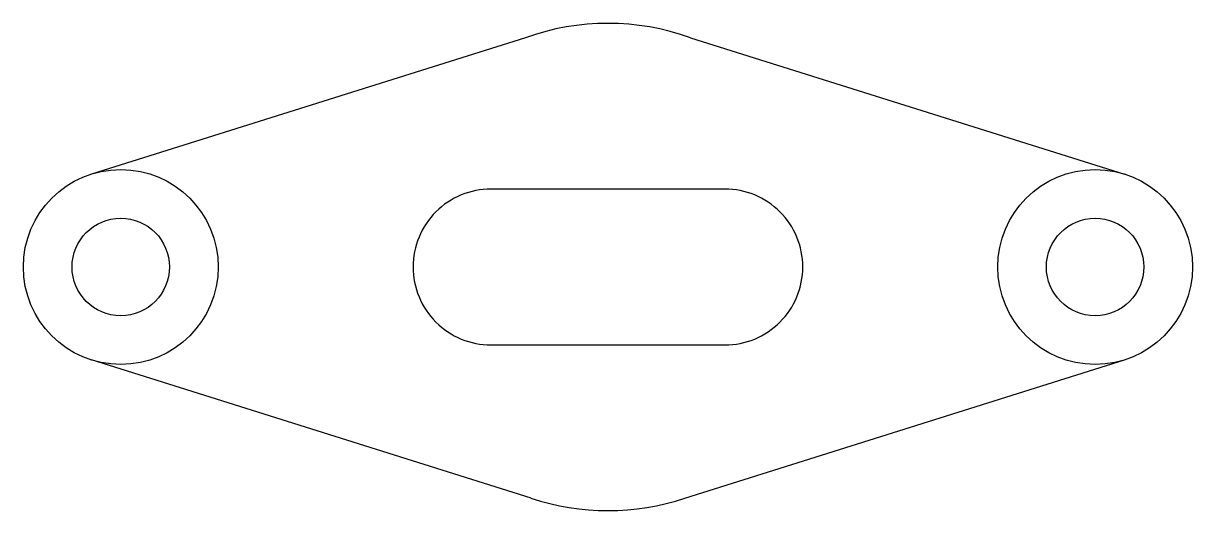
# Model space of a CAD drawing. Header units: millimetres. Extents: x 2549 to 2669, y 2124 to 2174.
import ezdxf

# ---------------------------------------------------------------- set-up
doc = ezdxf.new("R2010")
doc.units = ezdxf.units.MM

msp = doc.modelspace()

# ---------------------------------------------------------------- linework, layer by layer
for p, q in [((2600.86, 2172.96), (2556.33, 2158.98)), ((2617.79, 2172.96), (2662.32, 2158.98)), ((2601.43, 2125.72), (2556.33, 2139.9)), ((2617.22, 2125.72), (2662.32, 2139.9))]:
    msp.add_line(p, q)
msp.add_lwpolyline([(2597.32, 2141.44), (2621.32, 2141.44, 0.414214), (2629.32, 2149.44), (2629.32, 2149.44, 0.414214), (2621.32, 2157.44), (2597.32, 2157.44, 0.414214), (2589.32, 2149.44), (2589.32, 2149.44, 0.414214)], format="xyb", close=True)
for centre, radius in [((2559.32, 2149.44), 10), ((2659.32, 2149.44), 10), ((2559.32, 2149.44), 5), ((2659.32, 2149.44), 5)]:
    msp.add_circle(centre, radius)
for start, end in [(70.2036, 109.7964), (251.5835, 288.4165)]:
    msp.add_arc((2609.32, 2149.44), 25, start, end)

doc.saveas('drawing.dxf')
